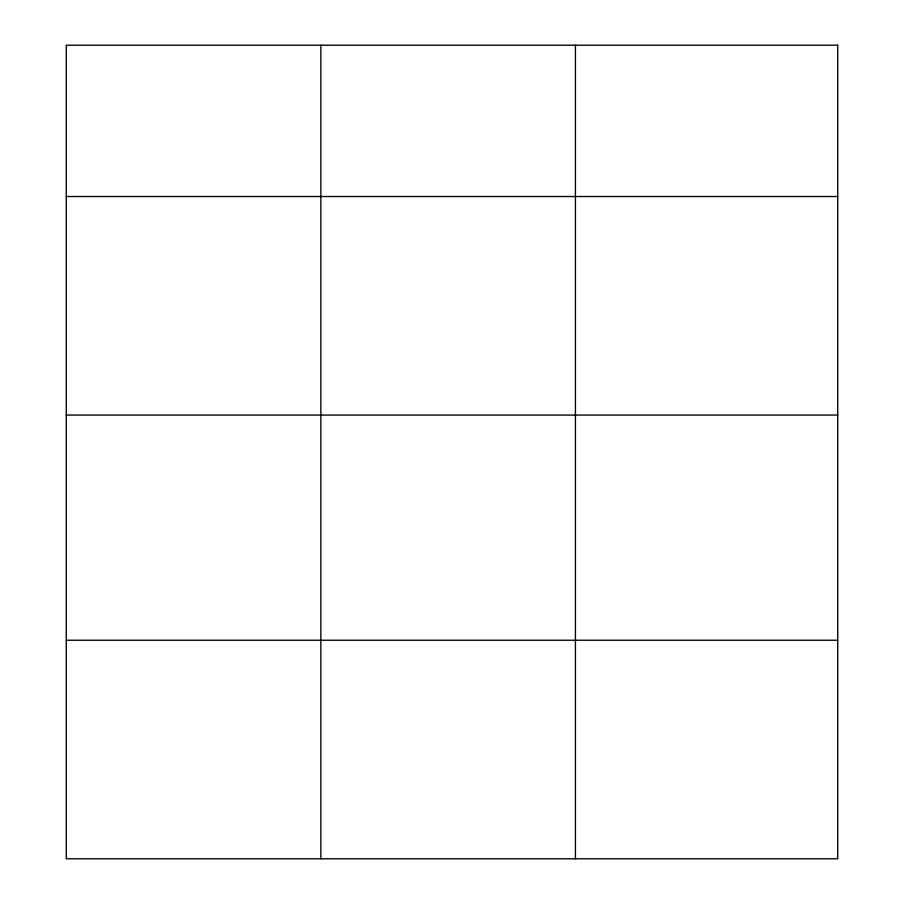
<?xml version="1.0" encoding="UTF-8"?>
<svg xmlns="http://www.w3.org/2000/svg" width="904" height="904" viewBox="0 0 904 904"><rect width="100%" height="100%" fill="white"/><g stroke="black" fill="none" stroke-linecap="round" stroke-linejoin="round"><path stroke-width="1.36" d="M66.274 196.518L837.725 196.518M66.274 415.072L837.725 415.072M66.274 640.247L837.725 640.247M575.43 45.2L575.43 858.8M320.852 45.2L320.852 858.8M837.725 45.2L66.274 45.2L66.274 858.8L837.725 858.8L837.725 45.2"/></g></svg>
